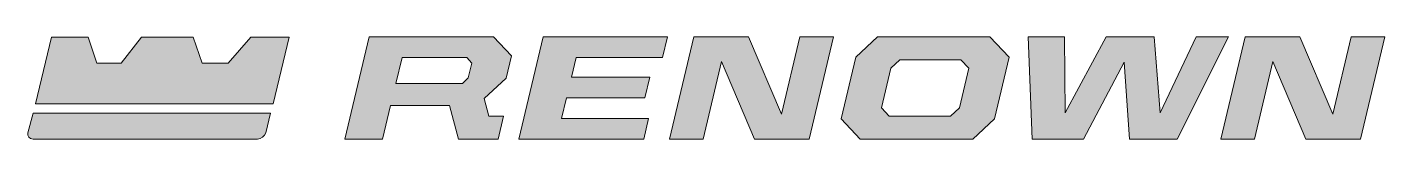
# Model space of a CAD drawing. Header units: inches. Extents: x 20.3 to 35.5, y -84.4 to -83.2.
import ezdxf

# ---------------------------------------------------------------- set-up
doc = ezdxf.new("R2010")
doc.units = ezdxf.units.IN
doc.header["$MEASUREMENT"] = 0
doc.layers.add('Layer 1', color=7, linetype='Continuous')

# ---------------------------------------------------------------- blocks, each defined once
blk = doc.blocks.new('block 2')
at = {"layer": 'Layer 1', "true_color": 0xffffff}
h = blk.add_hatch(color=7, dxfattribs=at)
h.dxf.hatch_style = 2
h.paths.add_polyline_path([(22.834, -83.224), (22.581, -83.516), (22.29, -83.516), (22.191, -83.224), (21.613, -83.224), (21.386, -83.516), (21.115, -83.516), (21.02, -83.224), (20.612, -83.224), (20.433, -83.971), (23.083, -83.971), (23.261, -83.224)])
h = blk.add_hatch(color=7, dxfattribs=at)
h.dxf.hatch_style = 2
edge = h.paths.add_edge_path()
edge.add_spline(control_points=[(20.406, -84.076), (20.406, -84.076), (20.349, -84.294), (20.349, -84.294), (20.349, -84.294), (20.349, -84.294), (20.349, -84.294), (20.34, -84.334), (20.365, -84.366), (20.405, -84.366), (20.405, -84.366), (22.908, -84.366), (22.908, -84.366), (22.948, -84.366), (22.989, -84.334), (22.999, -84.294), (22.999, -84.294), (23.054, -84.076), (23.054, -84.076), (23.054, -84.076), (20.406, -84.076), (20.406, -84.076)], knot_values=[0, 0, 0, 0, 1, 1, 1, 2, 2, 2, 3, 3, 3, 4, 4, 4, 5, 5, 5, 6, 6, 6, 7, 7, 7, 7], degree=3, periodic=1)
at = {"layer": 'Layer 1', "lineweight": 0}
blk.add_lwpolyline([(22.834, -83.224), (22.581, -83.516), (22.29, -83.516), (22.191, -83.224), (21.613, -83.224), (21.386, -83.516), (21.115, -83.516), (21.02, -83.224), (20.612, -83.224), (20.433, -83.971), (23.083, -83.971), (23.261, -83.224), (22.834, -83.224)], dxfattribs=at)
blk.add_open_spline([(20.406, -84.076), (20.406, -84.076), (20.349, -84.294), (20.349, -84.294), (20.349, -84.294), (20.349, -84.294), (20.349, -84.294), (20.34, -84.334), (20.365, -84.366), (20.405, -84.366), (20.405, -84.366), (22.908, -84.366), (22.908, -84.366), (22.948, -84.366), (22.989, -84.334), (22.999, -84.294), (22.999, -84.294), (23.054, -84.076), (23.054, -84.076), (23.054, -84.076), (20.406, -84.076), (20.406, -84.076)], degree=3, knots=[0, 0, 0, 0, 1, 1, 1, 2, 2, 2, 3, 3, 3, 4, 4, 4, 5, 5, 5, 6, 6, 6, 7, 7, 7, 7], dxfattribs=at)
blk = doc.blocks.new('block 3')
at = {"layer": 'Layer 1', "true_color": 0x231f20}
h = blk.add_hatch(color=179, dxfattribs=at)
h.dxf.hatch_style = 2
h.paths.add_polyline_path([(24.392, -83.991), (24.303, -84.366), (23.882, -84.366), (24.152, -83.223), (25.54, -83.223), (25.738, -83.433), (25.679, -83.683), (25.435, -83.913), (25.488, -84.109), (25.652, -84.109), (25.591, -84.366), (25.149, -84.366), (25.048, -83.991)])
h.paths.add_polyline_path([(24.45, -83.743), (25.192, -83.743), (25.257, -83.682), (25.299, -83.516), (25.241, -83.455), (24.519, -83.455)])
h = blk.add_hatch(color=179, dxfattribs=at)
h.dxf.hatch_style = 2
h.paths.add_polyline_path([(26.092, -83.223), (27.48, -83.223), (27.424, -83.455), (26.459, -83.455), (26.407, -83.673), (27.283, -83.673), (27.228, -83.904), (26.352, -83.904), (26.298, -84.134), (27.269, -84.134), (27.215, -84.366), (25.822, -84.366)])
h = blk.add_hatch(color=179, dxfattribs=at)
h.dxf.hatch_style = 2
h.paths.add_polyline_path([(27.773, -83.223), (28.381, -83.223), (28.749, -84.086), (28.954, -83.223), (29.33, -83.223), (29.058, -84.366), (28.449, -84.366), (28.083, -83.499), (27.877, -84.366), (27.501, -84.366)])
h = blk.add_hatch(color=179, dxfattribs=at)
h.dxf.hatch_style = 2
h.paths.add_polyline_path([(29.415, -84.139), (29.578, -83.45), (29.819, -83.223), (31.074, -83.223), (31.288, -83.45), (31.124, -84.139), (30.884, -84.366), (29.628, -84.366)])
h.paths.add_polyline_path([(30.634, -84.109), (30.733, -84.016), (30.838, -83.572), (30.751, -83.479), (30.068, -83.479), (29.97, -83.572), (29.865, -84.016), (29.952, -84.109)])
h = blk.add_hatch(color=179, dxfattribs=at)
h.dxf.hatch_style = 2
h.paths.add_polyline_path([(31.5, -83.223), (31.904, -83.223), (31.914, -84.071), (32.371, -83.223), (32.905, -83.223), (32.974, -84.071), (33.372, -83.223), (33.735, -83.223), (33.163, -84.366), (32.631, -84.366), (32.571, -83.504), (32.118, -84.366), (31.545, -84.366)])
h = blk.add_hatch(color=179, dxfattribs=at)
h.dxf.hatch_style = 2
h.paths.add_polyline_path([(33.92, -83.223), (34.528, -83.223), (34.896, -84.086), (35.101, -83.223), (35.477, -83.223), (35.205, -84.366), (34.596, -84.366), (34.23, -83.499), (34.024, -84.366), (33.648, -84.366)])
at = {"layer": 'Layer 1', "lineweight": 0}
for points in [[(24.392, -83.991), (24.303, -84.366), (23.882, -84.366), (24.152, -83.223), (25.54, -83.223), (25.738, -83.433), (25.679, -83.683), (25.435, -83.913), (25.488, -84.109), (25.652, -84.109), (25.591, -84.366), (25.149, -84.366), (25.048, -83.991), (24.392, -83.991)], [(26.092, -83.223), (27.48, -83.223), (27.424, -83.455), (26.459, -83.455), (26.407, -83.673), (27.283, -83.673), (27.228, -83.904), (26.352, -83.904), (26.298, -84.134), (27.269, -84.134), (27.215, -84.366), (25.822, -84.366), (26.092, -83.223)], [(27.773, -83.223), (28.381, -83.223), (28.749, -84.086), (28.954, -83.223), (29.33, -83.223), (29.058, -84.366), (28.449, -84.366), (28.083, -83.499), (27.877, -84.366), (27.501, -84.366), (27.773, -83.223)], [(29.415, -84.139), (29.578, -83.45), (29.819, -83.223), (31.074, -83.223), (31.288, -83.45), (31.124, -84.139), (30.884, -84.366), (29.628, -84.366), (29.415, -84.139)], [(31.5, -83.223), (31.904, -83.223), (31.914, -84.071), (32.371, -83.223), (32.905, -83.223), (32.974, -84.071), (33.372, -83.223), (33.735, -83.223), (33.163, -84.366), (32.631, -84.366), (32.571, -83.504), (32.118, -84.366), (31.545, -84.366), (31.5, -83.223)], [(33.92, -83.223), (34.528, -83.223), (34.896, -84.086), (35.101, -83.223), (35.477, -83.223), (35.205, -84.366), (34.596, -84.366), (34.23, -83.499), (34.024, -84.366), (33.648, -84.366), (33.92, -83.223)], [(24.45, -83.743), (25.192, -83.743), (25.257, -83.682), (25.299, -83.516), (25.241, -83.455), (24.519, -83.455), (24.45, -83.743)], [(30.634, -84.109), (30.733, -84.016), (30.838, -83.572), (30.751, -83.479), (30.068, -83.479), (29.97, -83.572), (29.865, -84.016), (29.952, -84.109), (30.634, -84.109)]]:
    blk.add_lwpolyline(points, dxfattribs=at)

msp = doc.modelspace()

# ---------------------------------------------------------------- block references
at = {"layer": 'Layer 1'}
for name in ['block 2', 'block 3']:
    msp.add_blockref(name, (0, 0), dxfattribs=at)

doc.saveas('drawing.dxf')
